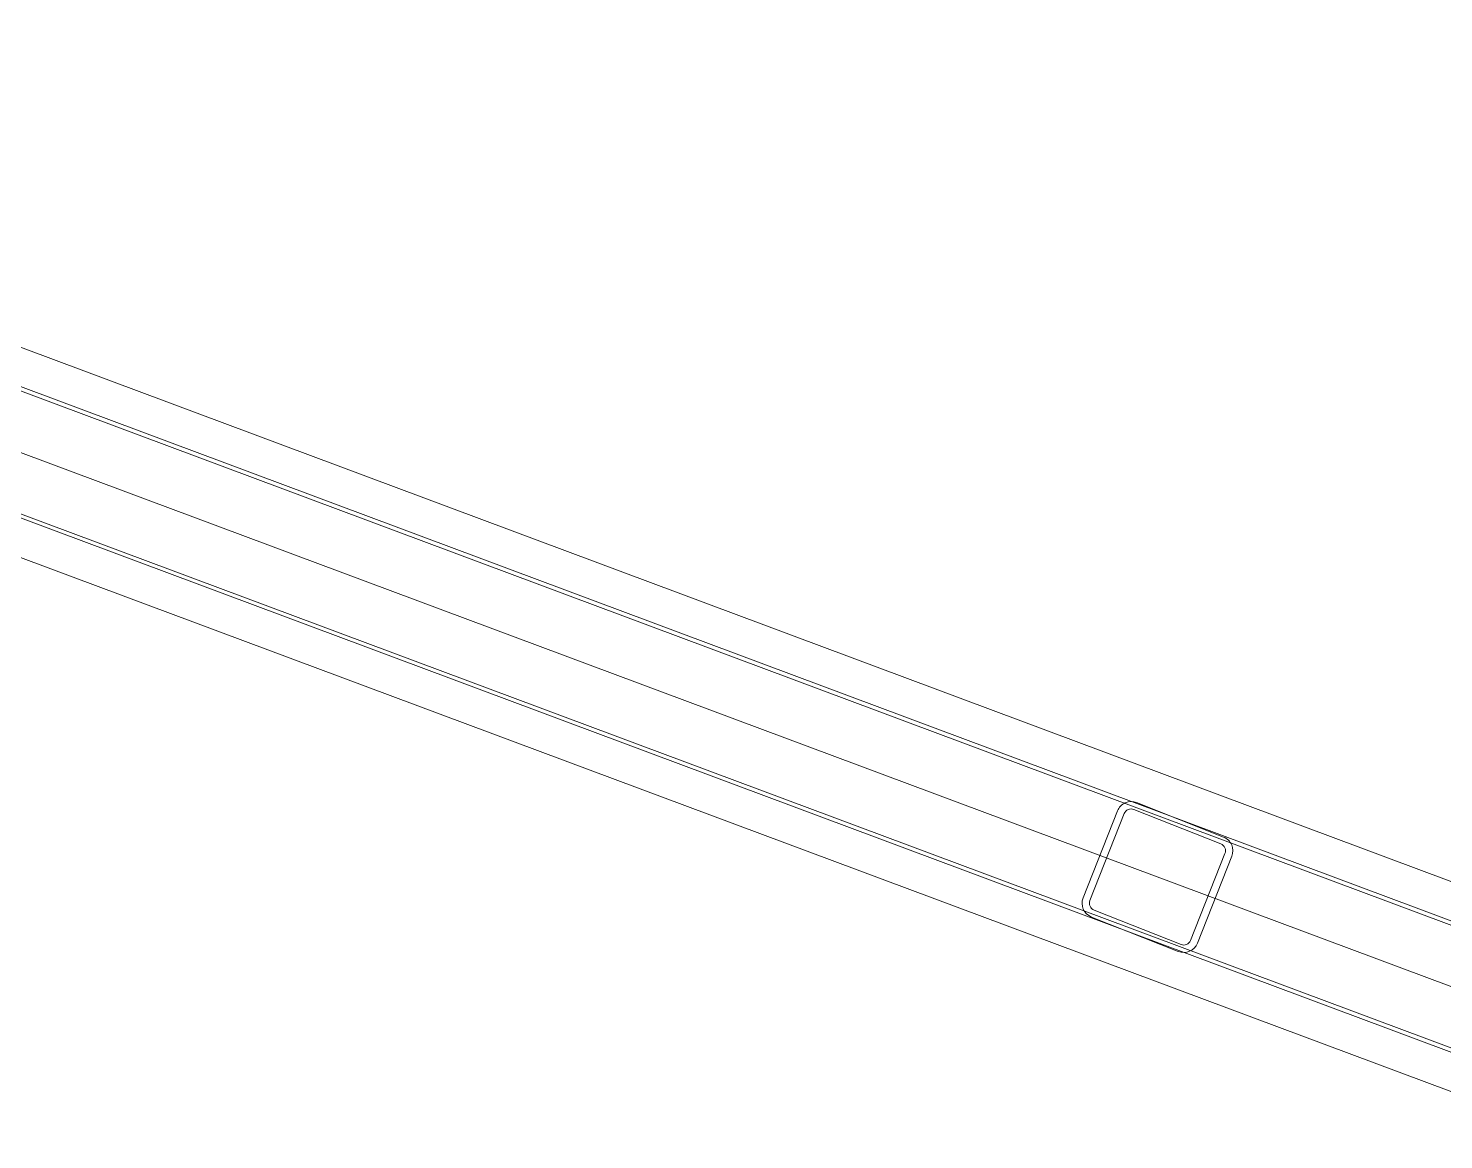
# Model space of a CAD drawing. Header units: metres. Extents: x -207 to 292, y -187 to 169.
# Drawn here: x -23.11 to -21.96, y -40.366 to -39.463 of the extents above; entities that cross this region are included whole.
import ezdxf

# ---------------------------------------------------------------- set-up
doc = ezdxf.new("R2010")
doc.units = ezdxf.units.M
for name, color, linetype, lineweight in [('P-PIPE', 7, 'Continuous', 9), ('P-PIPE-CNTR', 7, 'Continuous', 9), ('S-BEAM', 7, 'Continuous', 9), ('S-COLS', 7, 'Continuous', 9)]:
    doc.layers.add(name, color=color, linetype=linetype, lineweight=lineweight)

# ---------------------------------------------------------------- blocks, each defined once
blk = doc.blocks.new('FCA_N_Columna de acero - 100 x 100 mm-2236919-PLANTA EMPLAZAMIENTO ACTUALIZADO')
at = {"layer": 'S-COLS'}
for p, q in [((-0.038, 0.05), (0.038, 0.05)), ((-0.038, 0.05), (0.038, 0.05)), ((-0.05, -0.038), (-0.05, 0.038)), ((-0.05, -0.038), (-0.05, 0.038)), ((-0.044, 0.038), (-0.044, -0.038)), ((-0.044, 0.038), (-0.044, -0.038)), ((0.038, 0.044), (-0.038, 0.044)), ((0.038, 0.044), (-0.038, 0.044)), ((0.044, -0.038), (0.044, 0.038)), ((0.044, -0.038), (0.044, 0.038)), ((0.05, 0.038), (0.05, -0.038)), ((0.05, 0.038), (0.05, -0.038)), ((-0.038, -0.044), (0.038, -0.044)), ((-0.038, -0.044), (0.038, -0.044)), ((0.038, -0.05), (-0.038, -0.05)), ((0.038, -0.05), (-0.038, -0.05))]:
    blk.add_line(p, q, dxfattribs=at)
for centre, radius, start, end in [((-0.038, 0.038), 0.012, 90, 180), ((-0.038, 0.038), 0.012, 90, 180), ((0.038, 0.038), 0.012, 360, 90), ((0.038, 0.038), 0.012, 360, 90), ((-0.038, 0.038), 0.006, 90, 180), ((-0.038, 0.038), 0.006, 90, 180), ((0.038, 0.038), 0.006, 360, 90), ((0.038, 0.038), 0.006, 360, 90), ((-0.038, -0.038), 0.012, 180, 270), ((-0.038, -0.038), 0.012, 180, 270), ((-0.038, -0.038), 0.006, 180, 270), ((-0.038, -0.038), 0.006, 180, 270), ((0.038, -0.038), 0.012, 270, 360), ((0.038, -0.038), 0.006, 270, 360), ((0.038, -0.038), 0.012, 270, 360), ((0.038, -0.038), 0.006, 270, 360)]:
    blk.add_arc(centre, radius, start, end, dxfattribs=at)
blk = doc.blocks.new('M_HSS Square - 100 x 100 mm-2238549-PLANTA EMPLAZAMIENTO ACTUALIZADO')
at = {"layer": 'S-BEAM'}
for p, q in [((-11.3204, -44.1622), (-23.6791, -39.5476)), ((-11.3136, -44.1613), (-23.6723, -39.5467)), ((-23.7118, -39.6353), (-11.3532, -44.2499)), ((-23.7073, -39.6404), (-11.3486, -44.255))]:
    blk.add_line(p, q, dxfattribs=at)
blk = doc.blocks.new('YADRAN_LASQUEMAS_ARQ_MO_002_TERRAZAS_rvt-1-PLANTA EMPLAZAMIENTO ACTUALIZADO')
at = {"layer": 'P-PIPE', "color": 150, "true_color": 0x007dff}
for p, q in [((-10.9977, -44.2473), (-23.8108, -39.463)), ((-23.8667, -39.6129), (-11.0536, -44.3972))]:
    blk.add_line(p, q, dxfattribs=at)
at = {"layer": 'P-PIPE-CNTR', "color": 150, "true_color": 0x007dff}
blk.add_line((-11.0257, -44.3222), (-23.8387, -39.538), dxfattribs=at)
blk.add_line((-11.0257, -44.3222), (-23.8387, -39.538), dxfattribs=at)
at = {"layer": 'S-BEAM', "lineweight": 9}
blk.add_blockref('M_HSS Square - 100 x 100 mm-2238549-PLANTA EMPLAZAMIENTO ACTUALIZADO', (0, 0), dxfattribs=at)
at = {"layer": 'S-COLS', "lineweight": 9, "rotation": 338.4099999999997}
blk.add_blockref('FCA_N_Columna de acero - 100 x 100 mm-2236919-PLANTA EMPLAZAMIENTO ACTUALIZADO', (-22.1922, -40.1528), dxfattribs=at)

msp = doc.modelspace()

# ---------------------------------------------------------------- block references
at = {"lineweight": 5}
msp.add_blockref('YADRAN_LASQUEMAS_ARQ_MO_002_TERRAZAS_rvt-1-PLANTA EMPLAZAMIENTO ACTUALIZADO', (0, 0), dxfattribs=at)

doc.saveas('drawing.dxf')
